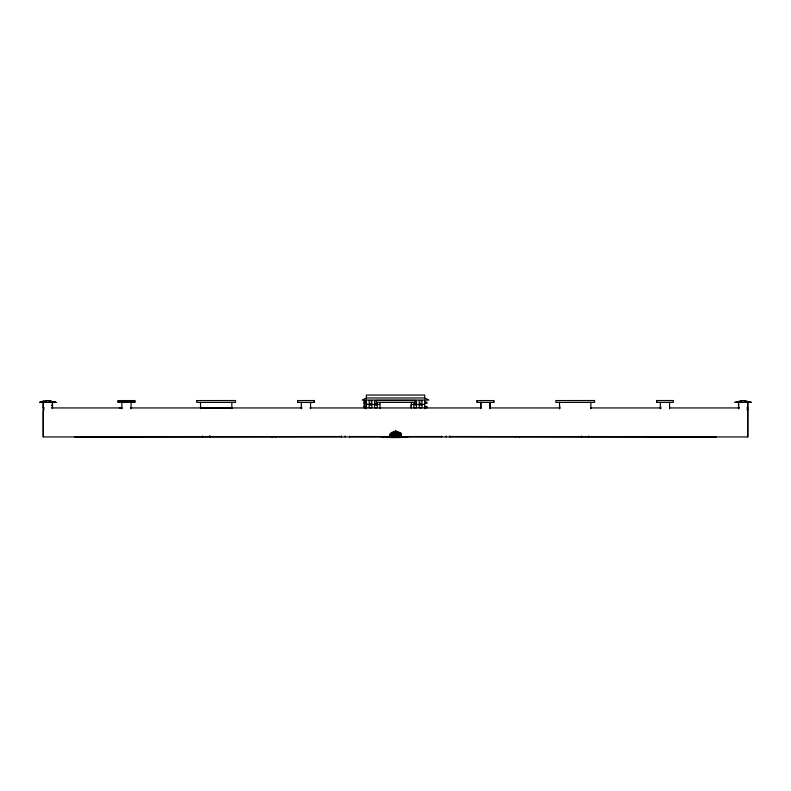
<?xml version="1.0" encoding="UTF-8"?>
<svg xmlns="http://www.w3.org/2000/svg" width="791" height="791" viewBox="0 0 791 791"><rect width="100%" height="100%" fill="white"/><g stroke="black" fill="none" stroke-linecap="round" stroke-linejoin="round"><path stroke-width="1.19" d="M747.772 436.939L747.772 402.372L747.772 436.939L43.228 436.939L43.228 411.063M43.228 407.948L44.158 407.938L43.228 407.938L43.228 400.572M43.228 436.939L43.228 402.411M52.443 407.948L52.443 402.411L52.443 408.67M118.195 402.392L118.195 400.572L134.767 400.572L134.767 402.411L118.195 402.392L118.195 400.572M134.767 402.392L134.767 400.572M297.614 402.411L297.614 400.572L314.254 400.533L314.254 402.411L297.614 402.411L297.614 400.533M314.254 402.411L314.254 400.572M477.131 402.411L477.131 400.572L493.782 400.572L493.782 402.411L477.131 402.372L477.131 400.533M480.819 407.938L480.819 402.411L480.819 408.739M490.094 407.938L490.094 402.411L490.094 408.739M493.782 402.411L493.782 400.572M202.506 436.939L202.634 435.979A3.678 3.678 0 0 0 202.506 436.939L202.565 436.533M271.985 436.939L272.045 436.454A1.839 1.839 0 0 0 271.985 436.939L271.985 436.533M366.401 397.972L362.169 400.048L428.92 400.048L424.688 397.972L366.401 397.972L366.401 395.045L424.688 395.045L424.688 397.972M734.879 402.411L743.164 400.533L751.45 402.372L734.879 402.411L743.164 400.533L751.45 402.411M196.791 400.572L235.52 400.533L235.52 402.372L196.791 402.411L196.83 400.533M377.307 400.711L374.578 400.711L374.578 403.351L377.307 403.351M414.692 400.711L416.511 400.711L416.511 403.351L413.782 403.351M118.195 401.304L134.767 401.304M364.097 402.036L366.401 402.036M424.688 402.036L426.982 402.036L426.982 403.351L424.312 403.351M44.286 402.411L39.55 402.411L47.836 400.533L56.112 402.411L51.385 402.411M364.097 403.351L366.777 403.351M366.401 404.409L379.749 404.409M411.34 404.409L424.688 404.409M51.514 405.496L52.443 405.496M364.097 406.436L366.401 406.436M424.688 406.436L426.982 406.436L426.982 407.751L424.312 407.751M119.253 407.938L121.873 407.938L51.514 407.938M200.519 407.919L231.852 407.919M366.777 407.751L364.097 407.751L364.127 400.048M130.515 407.938L302.113 407.948M309.934 407.948L481.116 407.948M489.758 407.938L560.127 407.948M590.877 407.938L661.355 407.948M669.591 407.938L739.486 407.938M746.842 407.938L747.772 407.938M43.228 409.778L44.158 409.778M746.842 409.778L747.772 409.778M391.298 432.44L399.89 432.44M391.298 432.806L399.89 432.806M391.298 433.201L401.116 433.201M391.298 433.567L401.116 433.567M390.072 433.933L401.116 433.933M390.072 434.318L401.116 434.318M390.072 434.684L401.116 434.684M390.072 435.06L401.116 435.06M390.072 435.445L401.116 435.445M390.072 435.811L401.116 435.811M390.072 436.177L401.116 436.177M341.455 436.533L74.611 436.939M349.573 436.563L441.615 436.563M449.782 436.533L716.389 436.939M209.872 436.939L209.744 435.979A3.678 3.678 0 0 1 209.872 436.939L209.872 435.979M669.591 402.372L669.591 408.749M660.317 402.372L660.317 408.749M656.718 400.533L656.718 402.372M650.855 436.533L650.855 436.939A1.839 1.839 0 0 0 650.785 436.454M647.167 436.533L647.167 436.939A1.839 1.839 0 0 1 647.236 436.454M590.877 402.372L590.877 408.739M588.741 436.533L588.741 436.939A3.678 3.678 0 0 0 588.623 435.979M581.375 436.533L581.375 436.939A3.678 3.678 0 0 1 581.504 435.979M559.593 405.635L559.593 408.739M559.534 402.372L559.534 408.729M519.262 436.533L519.262 436.939A1.839 1.839 0 0 0 519.193 436.454M515.574 436.533L515.574 436.939A1.839 1.839 0 0 1 515.643 436.454M449.782 435.979L449.782 436.939M446.104 435.979L446.104 436.939M441.615 436.177L441.615 436.939M424.688 400.048L424.688 408.799M411.379 402.372L411.379 407.938M411.053 405.111L411.053 407.751M395.708 430.353L395.708 432.44M380.006 402.372L380.006 408.611M366.401 400.048L366.401 408.799M349.573 436.177L349.573 436.939M345.133 435.979L345.133 436.939M341.455 435.979L341.455 436.939M310.576 402.372L310.576 408.739M301.292 402.372L301.292 408.739M231.852 402.372L231.852 408.759M200.519 402.372L200.519 408.759M144.081 436.533L144.081 436.939A1.839 1.839 0 0 0 144.021 436.454M140.403 436.533L140.403 436.939A1.839 1.839 0 0 1 140.462 436.454M131.079 402.392L131.079 408.759M121.873 402.392L121.873 408.759M407.909 436.939A131.247 131.247 0 0 1 381.737 436.939M390.477 436.939A5.25 5.25 0 0 1 395.708 431.263A5.25 5.25 0 0 1 400.938 436.939M738.557 402.372L738.557 408.729L738.557 402.372M47.836 400.533L39.55 402.411L56.112 402.411L47.836 400.533M415.067 400.513L376.318 400.513L376.318 402.372L415.067 402.372L415.067 400.513M594.555 400.533L555.855 400.562L555.855 402.411L594.555 402.372L594.555 400.533M673.279 400.533L656.629 400.533L656.629 402.411L673.279 402.372L673.279 400.533M371.859 400.711L369.13 400.711L369.13 403.351L371.859 403.351L371.859 400.711M421.959 400.711L419.23 400.711L419.23 403.351L421.959 403.351L421.959 400.711M371.859 405.111L369.13 405.111L369.13 407.751L371.859 407.751L371.859 405.111M377.307 405.111L374.578 405.111L374.578 407.751L377.307 407.751L377.307 405.111M416.511 405.111L413.782 405.111L413.782 407.751L416.511 407.751L416.511 405.111M421.959 405.111L419.23 405.111L419.23 407.751L421.959 407.751L421.959 405.111M275.663 436.939L275.604 436.454A1.839 1.839 0 0 1 275.663 436.939L275.614 436.939M364.641 407.751L364.641 400.048L364.621 407.751"/></g></svg>
